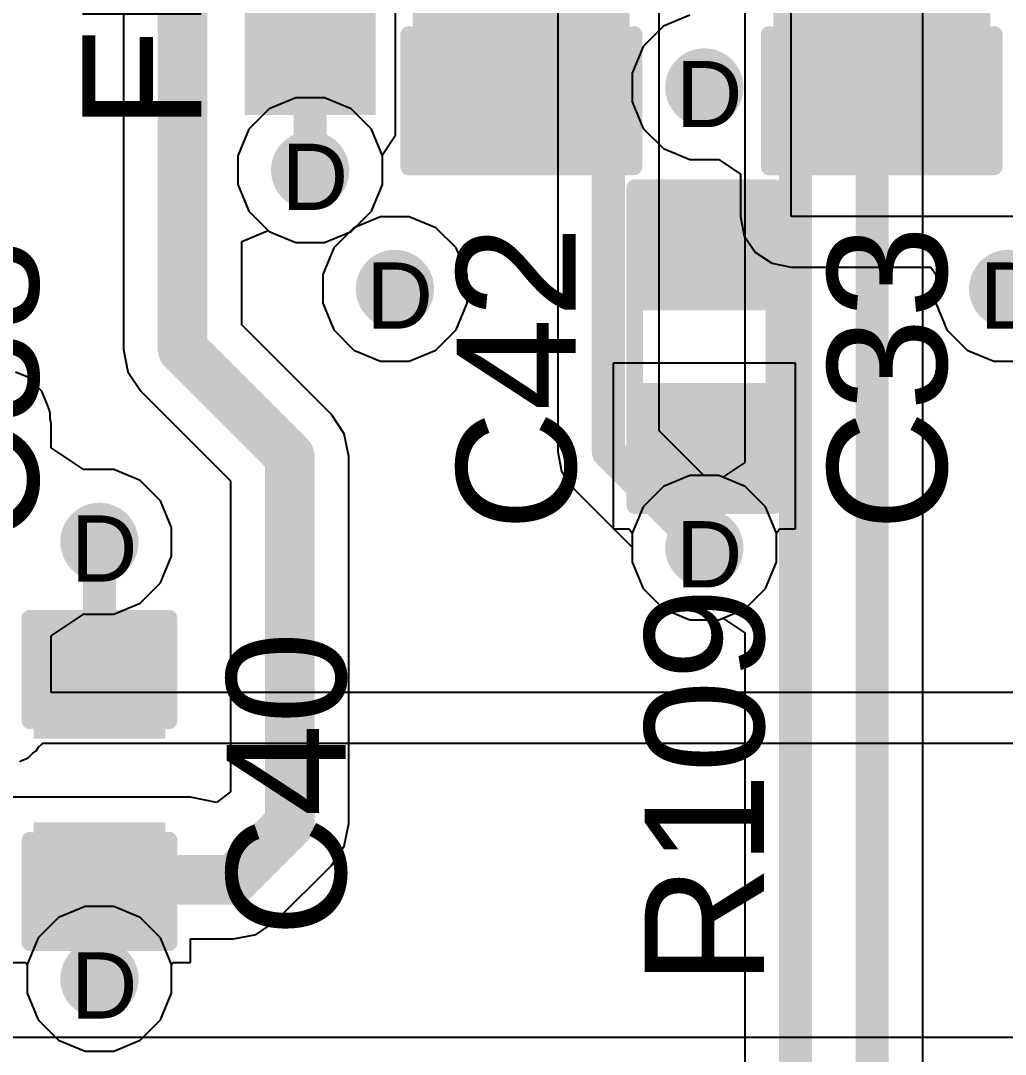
# Model space of a CAD drawing. Header units: inches. Extents: x -11 to 5428, y 0 to 5423.
# Drawn here: x 279.06 to 286.61, y 29.16 to 37.09 of the extents above; entities that cross this region are included whole.
import ezdxf

# ---------------------------------------------------------------- set-up
doc = ezdxf.new("R2010")
doc.units = ezdxf.units.IN
for name, color, linetype in [('Bottom Layer', 5, 'Continuous'), ('Drill Drawing', 1, 'Continuous'), ('GND', 16, 'Continuous'), ('PWR', 76, 'Continuous'), ('Top Layer', 1, 'Continuous'), ('Top Overlay', 2, 'Continuous'), ('Top Paste', 8, 'Continuous'), ('Top Solder', 216, 'Continuous'), ('Via Holes', 16, 'Continuous')]:
    doc.layers.add(name, color=color, linetype=linetype)
doc.styles.add('Arial', font='', dxfattribs={"height": 0.2})
doc.styles.get('Arial').set_extended_font_data('Arial')

# ---------------------------------------------------------------- blocks, each defined once
blk = doc.blocks.new('R___0603_224')
at = {"layer": 'Top Layer'}
for points in [[(-0.381, 0.4445), (-0.381, -0.4445), (-1.143, -0.4445), (-1.143, 0.4445)], [(1.143, 0.4445), (1.143, -0.4445), (0.381, -0.4445), (0.381, 0.4445)]]:
    blk.add_hatch(color=1, dxfattribs=at).paths.add_polyline_path(points)
at = {"layer": 'Top Paste'}
for points in [[(-0.381, 0.4445), (-0.381, -0.4445), (-1.143, -0.4445), (-1.143, 0.4445)], [(1.143, 0.4445), (1.143, -0.4445), (0.381, -0.4445), (0.381, 0.4445)]]:
    blk.add_hatch(color=8, dxfattribs=at).paths.add_polyline_path(points)
at = {"layer": 'Top Solder'}
for points in [[(-0.2794, 0.5461), (-0.2794, -0.5461), (-1.2446, -0.5461), (-1.2446, 0.5461)], [(1.2446, 0.5461), (1.2446, -0.5461), (0.2794, -0.5461), (0.2794, 0.5461)]]:
    blk.add_hatch(color=216, dxfattribs=at).paths.add_polyline_path(points)
at = {"layer": 'Top Overlay'}
for points in [[(-1.2192, 0.5334, 0.127, 0.127, 0), (-1.2192, -0.5334, 0.127, 0.127, 0)], [(-1.2192, 0.5334, 0.127, 0.127, 0), (1.2192, 0.5334, 0.127, 0.127, 0)], [(1.2192, 0.5334, 0.127, 0.127, 0), (1.2192, -0.5334, 0.127, 0.127, 0)], [(-1.2192, -0.5334, 0.127, 0.127, 0), (1.2192, -0.5334, 0.127, 0.127, 0)]]:
    blk.add_lwpolyline(points, format="xyseb", dxfattribs=at)
for points in [[(-1.2509, 0.5334, 0.0635, 0.0635, 1), (-1.1874, 0.5334, 0.0635, 0.0635, 1)], [(-1.2509, 0.5334, 0.0635, 0.0635, 1), (-1.1874, 0.5334, 0.0635, 0.0635, 1)], [(1.1875, 0.5334, 0.0635, 0.0635, 1), (1.251, 0.5334, 0.0635, 0.0635, 1)], [(1.1875, 0.5334, 0.0635, 0.0635, 1), (1.251, 0.5334, 0.0635, 0.0635, 1)], [(-1.2509, -0.5334, 0.0635, 0.0635, 1), (-1.1874, -0.5334, 0.0635, 0.0635, 1)], [(-1.2509, -0.5334, 0.0635, 0.0635, 1), (-1.1874, -0.5334, 0.0635, 0.0635, 1)], [(1.1875, -0.5334, 0.0635, 0.0635, 1), (1.251, -0.5334, 0.0635, 0.0635, 1)], [(1.1875, -0.5334, 0.0635, 0.0635, 1), (1.251, -0.5334, 0.0635, 0.0635, 1)]]:
    blk.add_lwpolyline(points, format="xyseb", close=True, dxfattribs=at)
blk = doc.blocks.new('IND_0603__1608_M_______776')
at = {"layer": 'Top Layer'}
for points in [[(-1, 0.4), (-0.4, 0.4), (-0.4, -0.4), (-1, -0.4)], [(0.4, 0.4), (1, 0.4), (1, -0.4), (0.4, -0.4)]]:
    blk.add_hatch(color=1, dxfattribs=at).paths.add_polyline_path(points)
at = {"layer": 'Top Paste'}
for points in [[(-1, 0.4), (-0.4, 0.4), (-0.4, -0.4), (-1, -0.4)], [(0.4, 0.4), (1, 0.4), (1, -0.4), (0.4, -0.4)]]:
    blk.add_hatch(color=8, dxfattribs=at).paths.add_polyline_path(points)
at = {"layer": 'Top Solder'}
for points in [[(-1.1016, 0.5016), (-0.2984, 0.5016), (-0.2984, -0.5016), (-1.1016, -0.5016)], [(0.2984, 0.5016), (1.1016, 0.5016), (1.1016, -0.5016), (0.2984, -0.5016)]]:
    blk.add_hatch(color=216, dxfattribs=at).paths.add_polyline_path(points)
at = {"layer": 'Top Overlay'}
for points in [[(-0.2032, 0.4572, 0.127, 0.127, 0), (0.2286, 0.4572, 0.127, 0.127, 0)], [(-0.2032, -0.4572, 0.127, 0.127, 0), (0.2286, -0.4572, 0.127, 0.127, 0)]]:
    blk.add_lwpolyline(points, format="xyseb", dxfattribs=at)
for points in [[(-0.2349, 0.4572, 0.0635, 0.0635, 1), (-0.1714, 0.4572, 0.0635, 0.0635, 1)], [(0.1969, 0.4572, 0.0635, 0.0635, 1), (0.2604, 0.4572, 0.0635, 0.0635, 1)], [(-0.2349, -0.4572, 0.0635, 0.0635, 1), (-0.1714, -0.4572, 0.0635, 0.0635, 1)], [(0.1969, -0.4572, 0.0635, 0.0635, 1), (0.2604, -0.4572, 0.0635, 0.0635, 1)]]:
    blk.add_lwpolyline(points, format="xyseb", close=True, dxfattribs=at)
blk = doc.blocks.new('C___0805_802')
at = {"layer": 'Top Layer'}
for points in [[(-1.524, 0.762), (-0.508, 0.762), (-0.508, -0.762), (-1.524, -0.762)], [(0.508, 0.762), (1.524, 0.762), (1.524, -0.762), (0.508, -0.762)]]:
    blk.add_hatch(color=1, dxfattribs=at).paths.add_polyline_path(points)
at = {"layer": 'Top Paste'}
for points in [[(-1.524, 0.762), (-0.508, 0.762), (-0.508, -0.762), (-1.524, -0.762)], [(0.508, 0.762), (1.524, 0.762), (1.524, -0.762), (0.508, -0.762)]]:
    blk.add_hatch(color=8, dxfattribs=at).paths.add_polyline_path(points)
at = {"layer": 'Top Solder'}
for points in [[(-1.594, 0.832), (-0.438, 0.832), (-0.438, -0.832), (-1.594, -0.832)], [(0.438, 0.832), (1.594, 0.832), (1.594, -0.832), (0.438, -0.832)]]:
    blk.add_hatch(color=216, dxfattribs=at).paths.add_polyline_path(points)
at = {"layer": 'Top Overlay'}
for points in [[(-1.6256, 0.8636, 0.127, 0.127, 0), (-1.6256, -0.8636, 0.127, 0.127, 0)], [(-1.6256, 0.8636, 0.127, 0.127, 0), (-0.6096, 0.8636, 0.127, 0.127, 0)], [(0.6096, 0.8636, 0.127, 0.127, 0), (1.6256, 0.8636, 0.127, 0.127, 0)], [(1.6256, 0.8636, 0.127, 0.127, 0), (1.6256, -0.8636, 0.127, 0.127, 0)], [(-1.6256, -0.8636, 0.127, 0.127, 0), (-0.6096, -0.8636, 0.127, 0.127, 0)], [(0.6096, -0.8636, 0.127, 0.127, 0), (1.6256, -0.8636, 0.127, 0.127, 0)]]:
    blk.add_lwpolyline(points, format="xyseb", dxfattribs=at)
for points in [[(-1.6573, 0.8636, 0.0635, 0.0635, 1), (-1.5938, 0.8636, 0.0635, 0.0635, 1)], [(-1.6573, 0.8636, 0.0635, 0.0635, 1), (-1.5938, 0.8636, 0.0635, 0.0635, 1)], [(-0.6413, 0.8636, 0.0635, 0.0635, 1), (-0.5778, 0.8636, 0.0635, 0.0635, 1)], [(0.5779, 0.8636, 0.0635, 0.0635, 1), (0.6414, 0.8636, 0.0635, 0.0635, 1)], [(1.5939, 0.8636, 0.0635, 0.0635, 1), (1.6574, 0.8636, 0.0635, 0.0635, 1)], [(1.5939, 0.8636, 0.0635, 0.0635, 1), (1.6574, 0.8636, 0.0635, 0.0635, 1)], [(-1.6573, -0.8636, 0.0635, 0.0635, 1), (-1.5938, -0.8636, 0.0635, 0.0635, 1)], [(-1.6573, -0.8636, 0.0635, 0.0635, 1), (-1.5938, -0.8636, 0.0635, 0.0635, 1)], [(-0.6413, -0.8636, 0.0635, 0.0635, 1), (-0.5778, -0.8636, 0.0635, 0.0635, 1)], [(0.5779, -0.8636, 0.0635, 0.0635, 1), (0.6414, -0.8636, 0.0635, 0.0635, 1)], [(1.5939, -0.8636, 0.0635, 0.0635, 1), (1.6574, -0.8636, 0.0635, 0.0635, 1)], [(1.5939, -0.8636, 0.0635, 0.0635, 1), (1.6574, -0.8636, 0.0635, 0.0635, 1)]]:
    blk.add_lwpolyline(points, format="xyseb", close=True, dxfattribs=at)
blk = doc.blocks.new('C___0603_804')
at = {"layer": 'Top Layer'}
for points in [[(-0.381, 0.4445), (-0.381, -0.4445), (-1.143, -0.4445), (-1.143, 0.4445)], [(1.143, 0.4445), (1.143, -0.4445), (0.381, -0.4445), (0.381, 0.4445)]]:
    blk.add_hatch(color=1, dxfattribs=at).paths.add_polyline_path(points)
at = {"layer": 'Top Paste'}
for points in [[(-0.381, 0.4445), (-0.381, -0.4445), (-1.143, -0.4445), (-1.143, 0.4445)], [(1.143, 0.4445), (1.143, -0.4445), (0.381, -0.4445), (0.381, 0.4445)]]:
    blk.add_hatch(color=8, dxfattribs=at).paths.add_polyline_path(points)
at = {"layer": 'Top Solder'}
for points in [[(-0.321, 0.5045), (-0.321, -0.5045), (-1.203, -0.5045), (-1.203, 0.5045)], [(1.203, 0.5045), (1.203, -0.5045), (0.321, -0.5045), (0.321, 0.5045)]]:
    blk.add_hatch(color=216, dxfattribs=at).paths.add_polyline_path(points)
at = {"layer": 'Top Overlay'}
for points in [[(-0.4572, 0.5334, 0.127, 0.127, 0), (-1.2446, 0.5334, 0.127, 0.127, 0)], [(-1.2446, -0.5334, 0.127, 0.127, 0), (-1.2446, 0.5334, 0.127, 0.127, 0)], [(1.2446, 0.5334, 0.127, 0.127, 0), (0.4572, 0.5334, 0.127, 0.127, 0)], [(1.2446, -0.5334, 0.127, 0.127, 0), (1.2446, 0.5334, 0.127, 0.127, 0)], [(-0.4572, -0.5334, 0.127, 0.127, 0), (-1.2446, -0.5334, 0.127, 0.127, 0)], [(1.2446, -0.5334, 0.127, 0.127, 0), (0.4572, -0.5334, 0.127, 0.127, 0)]]:
    blk.add_lwpolyline(points, format="xyseb", dxfattribs=at)
for points in [[(-1.2764, 0.5334, 0.0635, 0.0635, 1), (-1.2129, 0.5334, 0.0635, 0.0635, 1)], [(-1.2764, 0.5334, 0.0635, 0.0635, 1), (-1.2129, 0.5334, 0.0635, 0.0635, 1)], [(-0.489, 0.5334, 0.0635, 0.0635, 1), (-0.4255, 0.5334, 0.0635, 0.0635, 1)], [(0.4254, 0.5334, 0.0635, 0.0635, 1), (0.4889, 0.5334, 0.0635, 0.0635, 1)], [(1.2128, 0.5334, 0.0635, 0.0635, 1), (1.2763, 0.5334, 0.0635, 0.0635, 1)], [(1.2128, 0.5334, 0.0635, 0.0635, 1), (1.2763, 0.5334, 0.0635, 0.0635, 1)], [(-1.2764, -0.5334, 0.0635, 0.0635, 1), (-1.2129, -0.5334, 0.0635, 0.0635, 1)], [(-1.2764, -0.5334, 0.0635, 0.0635, 1), (-1.2129, -0.5334, 0.0635, 0.0635, 1)], [(-0.489, -0.5334, 0.0635, 0.0635, 1), (-0.4255, -0.5334, 0.0635, 0.0635, 1)], [(0.4254, -0.5334, 0.0635, 0.0635, 1), (0.4889, -0.5334, 0.0635, 0.0635, 1)], [(1.2128, -0.5334, 0.0635, 0.0635, 1), (1.2763, -0.5334, 0.0635, 0.0635, 1)], [(1.2128, -0.5334, 0.0635, 0.0635, 1), (1.2763, -0.5334, 0.0635, 0.0635, 1)]]:
    blk.add_lwpolyline(points, format="xyseb", close=True, dxfattribs=at)
blk = doc.blocks.new('C___0805_811')
at = {"layer": 'Top Layer'}
for points in [[(-1.524, 0.762), (-0.508, 0.762), (-0.508, -0.762), (-1.524, -0.762)], [(0.508, 0.762), (1.524, 0.762), (1.524, -0.762), (0.508, -0.762)]]:
    blk.add_hatch(color=1, dxfattribs=at).paths.add_polyline_path(points)
at = {"layer": 'Top Paste'}
for points in [[(-1.524, 0.762), (-0.508, 0.762), (-0.508, -0.762), (-1.524, -0.762)], [(0.508, 0.762), (1.524, 0.762), (1.524, -0.762), (0.508, -0.762)]]:
    blk.add_hatch(color=8, dxfattribs=at).paths.add_polyline_path(points)
at = {"layer": 'Top Solder'}
for points in [[(-1.594, 0.832), (-0.438, 0.832), (-0.438, -0.832), (-1.594, -0.832)], [(0.438, 0.832), (1.594, 0.832), (1.594, -0.832), (0.438, -0.832)]]:
    blk.add_hatch(color=216, dxfattribs=at).paths.add_polyline_path(points)
at = {"layer": 'Top Overlay'}
for points in [[(-1.6256, 0.8636, 0.127, 0.127, 0), (-1.6256, -0.8636, 0.127, 0.127, 0)], [(-1.6256, 0.8636, 0.127, 0.127, 0), (-0.6096, 0.8636, 0.127, 0.127, 0)], [(0.6096, 0.8636, 0.127, 0.127, 0), (1.6256, 0.8636, 0.127, 0.127, 0)], [(1.6256, 0.8636, 0.127, 0.127, 0), (1.6256, -0.8636, 0.127, 0.127, 0)], [(-1.6256, -0.8636, 0.127, 0.127, 0), (-0.6096, -0.8636, 0.127, 0.127, 0)], [(0.6096, -0.8636, 0.127, 0.127, 0), (1.6256, -0.8636, 0.127, 0.127, 0)]]:
    blk.add_lwpolyline(points, format="xyseb", dxfattribs=at)
for points in [[(-1.6573, 0.8636, 0.0635, 0.0635, 1), (-1.5938, 0.8636, 0.0635, 0.0635, 1)], [(-1.6573, 0.8636, 0.0635, 0.0635, 1), (-1.5938, 0.8636, 0.0635, 0.0635, 1)], [(-0.6413, 0.8636, 0.0635, 0.0635, 1), (-0.5778, 0.8636, 0.0635, 0.0635, 1)], [(0.5779, 0.8636, 0.0635, 0.0635, 1), (0.6414, 0.8636, 0.0635, 0.0635, 1)], [(1.5939, 0.8636, 0.0635, 0.0635, 1), (1.6574, 0.8636, 0.0635, 0.0635, 1)], [(1.5939, 0.8636, 0.0635, 0.0635, 1), (1.6574, 0.8636, 0.0635, 0.0635, 1)], [(-1.6573, -0.8636, 0.0635, 0.0635, 1), (-1.5938, -0.8636, 0.0635, 0.0635, 1)], [(-1.6573, -0.8636, 0.0635, 0.0635, 1), (-1.5938, -0.8636, 0.0635, 0.0635, 1)], [(-0.6413, -0.8636, 0.0635, 0.0635, 1), (-0.5778, -0.8636, 0.0635, 0.0635, 1)], [(0.5779, -0.8636, 0.0635, 0.0635, 1), (0.6414, -0.8636, 0.0635, 0.0635, 1)], [(1.5939, -0.8636, 0.0635, 0.0635, 1), (1.6574, -0.8636, 0.0635, 0.0635, 1)], [(1.5939, -0.8636, 0.0635, 0.0635, 1), (1.6574, -0.8636, 0.0635, 0.0635, 1)]]:
    blk.add_lwpolyline(points, format="xyseb", close=True, dxfattribs=at)

msp = doc.modelspace()

# ---------------------------------------------------------------- hatches: boundary and pattern name
at = {"layer": 'Bottom Layer'}
h = msp.add_hatch(color=5, dxfattribs=at)
edge = h.paths.add_edge_path()
edge.add_arc((284.2974, 36.5748), 0.3, 0, 360)
h = msp.add_hatch(color=5, dxfattribs=at)
edge = h.paths.add_edge_path()
edge.add_arc((281.2748, 35.9398), 0.3, 0, 360)
h = msp.add_hatch(color=5, dxfattribs=at)
edge = h.paths.add_edge_path()
edge.add_arc((281.9248, 35.0296), 0.3, 0, 360)
h = msp.add_hatch(color=5, dxfattribs=at)
edge = h.paths.add_edge_path()
edge.add_arc((286.627, 35.0296), 0.3, 0, 360)
h = msp.add_hatch(color=5, dxfattribs=at)
edge = h.paths.add_edge_path()
edge.add_arc((279.6587, 33.0898), 0.3, 0, 360)
h = msp.add_hatch(color=5, dxfattribs=at)
edge = h.paths.add_edge_path()
edge.add_arc((284.2974, 33.0454), 0.3, 0, 360)
h = msp.add_hatch(color=5, dxfattribs=at)
edge = h.paths.add_edge_path()
edge.add_arc((279.6587, 29.7392), 0.3, 0, 360)
at = {"layer": 'GND'}
h = msp.add_hatch(color=16, dxfattribs=at)
edge = h.paths.add_edge_path()
edge.add_arc((284.2974, 36.5748), 0.3, 0, 360)
h = msp.add_hatch(color=16, dxfattribs=at)
edge = h.paths.add_edge_path()
edge.add_arc((281.2748, 35.9398), 0.3, 0, 360)
h = msp.add_hatch(color=16, dxfattribs=at)
edge = h.paths.add_edge_path()
edge.add_arc((281.9248, 35.0296), 0.3, 0, 360)
h = msp.add_hatch(color=16, dxfattribs=at)
edge = h.paths.add_edge_path()
edge.add_arc((286.627, 35.0296), 0.3, 0, 360)
h = msp.add_hatch(color=16, dxfattribs=at)
edge = h.paths.add_edge_path()
edge.add_arc((279.6587, 33.0898), 0.3, 0, 360)
h = msp.add_hatch(color=16, dxfattribs=at)
edge = h.paths.add_edge_path()
edge.add_arc((284.2974, 33.0454), 0.3, 0, 360)
h = msp.add_hatch(color=16, dxfattribs=at)
edge = h.paths.add_edge_path()
edge.add_arc((279.6587, 29.7392), 0.3, 0, 360)
at = {"layer": 'PWR'}
h = msp.add_hatch(color=76, dxfattribs=at)
edge = h.paths.add_edge_path()
edge.add_arc((284.2974, 36.5748), 0.3, 0, 360)
h = msp.add_hatch(color=76, dxfattribs=at)
edge = h.paths.add_edge_path()
edge.add_arc((281.2748, 35.9398), 0.3, 0, 360)
h = msp.add_hatch(color=76, dxfattribs=at)
edge = h.paths.add_edge_path()
edge.add_arc((281.9248, 35.0296), 0.3, 0, 360)
h = msp.add_hatch(color=76, dxfattribs=at)
edge = h.paths.add_edge_path()
edge.add_arc((286.627, 35.0296), 0.3, 0, 360)
h = msp.add_hatch(color=76, dxfattribs=at)
edge = h.paths.add_edge_path()
edge.add_arc((279.6587, 33.0898), 0.3, 0, 360)
h = msp.add_hatch(color=76, dxfattribs=at)
edge = h.paths.add_edge_path()
edge.add_arc((284.2974, 33.0454), 0.3, 0, 360)
h = msp.add_hatch(color=76, dxfattribs=at)
edge = h.paths.add_edge_path()
edge.add_arc((279.6587, 29.7392), 0.3, 0, 360)
at = {"layer": 'Top Layer'}
h = msp.add_hatch(color=1, dxfattribs=at)
edge = h.paths.add_edge_path()
edge.add_arc((284.2974, 36.5748), 0.3, 0, 360)
h = msp.add_hatch(color=1, dxfattribs=at)
edge = h.paths.add_edge_path()
edge.add_arc((281.2748, 35.9398), 0.3, 0, 360)
h = msp.add_hatch(color=1, dxfattribs=at)
edge = h.paths.add_edge_path()
edge.add_arc((281.9248, 35.0296), 0.3, 0, 360)
h = msp.add_hatch(color=1, dxfattribs=at)
edge = h.paths.add_edge_path()
edge.add_arc((286.627, 35.0296), 0.3, 0, 360)
h = msp.add_hatch(color=1, dxfattribs=at)
edge = h.paths.add_edge_path()
edge.add_arc((279.6587, 33.0898), 0.3, 0, 360)
h = msp.add_hatch(color=1, dxfattribs=at)
edge = h.paths.add_edge_path()
edge.add_arc((284.2974, 33.0454), 0.3, 0, 360)
h = msp.add_hatch(color=1, dxfattribs=at)
edge = h.paths.add_edge_path()
edge.add_arc((279.6587, 29.7392), 0.3, 0, 360)
at = {"layer": 'Via Holes'}
h = msp.add_hatch(color=7, dxfattribs=at)
edge = h.paths.add_edge_path()
edge.add_arc((284.2974, 36.5748), 0.15, 0, 360)
h = msp.add_hatch(color=7, dxfattribs=at)
edge = h.paths.add_edge_path()
edge.add_arc((281.2748, 35.9398), 0.15, 0, 360)
h = msp.add_hatch(color=7, dxfattribs=at)
edge = h.paths.add_edge_path()
edge.add_arc((281.9248, 35.0296), 0.15, 0, 360)
h = msp.add_hatch(color=7, dxfattribs=at)
edge = h.paths.add_edge_path()
edge.add_arc((286.627, 35.0296), 0.15, 0, 360)
h = msp.add_hatch(color=7, dxfattribs=at)
edge = h.paths.add_edge_path()
edge.add_arc((279.6587, 33.0898), 0.15, 0, 360)
h = msp.add_hatch(color=7, dxfattribs=at)
edge = h.paths.add_edge_path()
edge.add_arc((284.2974, 33.0454), 0.15, 0, 360)
h = msp.add_hatch(color=7, dxfattribs=at)
edge = h.paths.add_edge_path()
edge.add_arc((279.6587, 29.7392), 0.15, 0, 360)

# ---------------------------------------------------------------- linework, layer by layer
at = {"layer": 'Bottom Layer'}
for p, q in [((285.9721, 28.0256), (285.9721, 44.5068)), ((283.1729, 40.1363), (283.1729, 33.7815)), ((284.6076, 40.1688), (284.6076, 33.6995)), ((283.9499, 33.9424), (283.9499, 39.9754)), ((281.1646, 36.4938), (280.961, 36.4095)), ((281.385, 36.4938), (281.1646, 36.4938)), ((281.5887, 36.4095), (281.385, 36.4938)), ((280.961, 36.4095), (280.8052, 36.2537)), ((281.7445, 36.2537), (281.5887, 36.4095)), ((280.8052, 36.2537), (280.7208, 36.05)), ((281.8288, 36.05), (281.7445, 36.2537)), ((280.7208, 36.05), (280.7208, 35.8296)), ((281.8288, 35.8296), (281.8288, 36.05)), ((280.7208, 35.8296), (280.8052, 35.626)), ((281.7445, 35.626), (281.8288, 35.8296)), ((280.8052, 35.626), (280.961, 35.4702)), ((281.5887, 35.4702), (281.7445, 35.626)), ((280.961, 35.4702), (281.1646, 35.3858)), ((281.385, 35.3858), (281.5887, 35.4702)), ((281.1646, 35.3858), (281.385, 35.3858)), ((284.2928, 33.5994), (283.9499, 33.9424)), ((283.1729, 33.7815), (283.2025, 33.6328)), ((284.6076, 33.6995), (284.4386, 33.5866)), ((283.2025, 33.6328), (283.2867, 33.5068)), ((284.4076, 33.5994), (284.2928, 33.5994)), ((284.4386, 33.5866), (284.4076, 33.5994)), ((283.2867, 33.5068), (283.7434, 33.0501)), ((283.7434, 33.0501), (283.7434, 32.9352)), ((283.7434, 32.9352), (283.8278, 32.7316)), ((283.8278, 32.7316), (283.9836, 32.5758)), ((283.9836, 32.5758), (284.1872, 32.4914)), ((284.4076, 32.4914), (284.4386, 32.5043)), ((284.4386, 32.5043), (284.6076, 32.3914)), ((284.1872, 32.4914), (284.4076, 32.4914)), ((284.6076, 32.3914), (284.6076, 28.4137)), ((279.5485, 30.2932), (279.3449, 30.2089)), ((279.7689, 30.2932), (279.5485, 30.2932)), ((279.9726, 30.2089), (279.7689, 30.2932)), ((279.3449, 30.2089), (279.1891, 30.053)), ((280.1284, 30.053), (279.9726, 30.2089)), ((279.1891, 30.053), (279.1047, 29.8494)), ((280.2127, 29.8494), (280.1284, 30.053)), ((279.1047, 29.8494), (279.1047, 29.629)), ((280.2127, 29.629), (280.2127, 29.8494)), ((279.1047, 29.629), (279.1891, 29.4254)), ((280.1284, 29.4254), (280.2127, 29.629)), ((279.1891, 29.4254), (279.3449, 29.2695)), ((279.9726, 29.2695), (280.1284, 29.4254)), ((279.3449, 29.2695), (279.5485, 29.1852)), ((279.7689, 29.1852), (279.9726, 29.2695)), ((279.5485, 29.1852), (279.7689, 29.1852))]:
    msp.add_line(p, q, dxfattribs=at)
for points in [[(285.5836, 28.0256, 0.254, 0.254, 0), (285.5836, 44.5068, 0.254, 0.254, 0)], [(284.996, 28.2528, 0.254, 0.254, 0), (284.996, 44.1479, 0.254, 0.254, 0)], [(283.5614, 33.7815, 0.254, 0.254, 0), (283.5614, 40.1363, 0.254, 0.254, 0)], [(283.5614, 33.7815, 0.254, 0.254, 0), (284.2974, 33.0454, 0.254, 0.254, 0)]]:
    msp.add_lwpolyline(points, format="xyseb", dxfattribs=at)
for points in [[(283.4979, 33.7815, 0.127, 0.127, 1), (283.6249, 33.7815, 0.127, 0.127, 1)], [(283.4979, 33.7815, 0.127, 0.127, 1), (283.6249, 33.7815, 0.127, 0.127, 1)], [(284.2339, 33.0454, 0.127, 0.127, 1), (284.3609, 33.0454, 0.127, 0.127, 1)]]:
    msp.add_lwpolyline(points, format="xyseb", close=True, dxfattribs=at)
at = {"layer": 'GND'}
for p, q in [((281.1646, 36.4938), (280.961, 36.4095)), ((281.385, 36.4938), (281.1646, 36.4938)), ((281.5887, 36.4095), (281.385, 36.4938)), ((280.961, 36.4095), (280.8052, 36.2537)), ((281.7445, 36.2537), (281.5887, 36.4095)), ((280.8052, 36.2537), (280.7208, 36.05)), ((281.8288, 36.05), (281.7445, 36.2537)), ((280.7208, 36.05), (280.7208, 35.8296)), ((281.8288, 35.8296), (281.8288, 36.05)), ((280.7208, 35.8296), (280.8052, 35.626)), ((281.7445, 35.626), (281.8288, 35.8296)), ((280.8052, 35.626), (280.961, 35.4702)), ((281.5887, 35.4702), (281.7445, 35.626)), ((280.961, 35.4702), (281.1646, 35.3858)), ((281.385, 35.3858), (281.5887, 35.4702)), ((281.1646, 35.3858), (281.385, 35.3858)), ((284.1872, 33.5994), (283.9836, 33.5151)), ((284.4076, 33.5994), (284.1872, 33.5994)), ((284.6113, 33.5151), (284.4076, 33.5994)), ((283.9836, 33.5151), (283.8278, 33.3593)), ((284.7671, 33.3593), (284.6113, 33.5151)), ((283.8278, 33.3593), (283.7434, 33.1556)), ((284.8514, 33.1556), (284.7671, 33.3593)), ((283.7434, 33.1556), (283.7434, 32.9352)), ((284.8514, 32.9352), (284.8514, 33.1556)), ((283.7434, 32.9352), (283.8278, 32.7316)), ((284.7671, 32.7316), (284.8514, 32.9352)), ((283.8278, 32.7316), (283.9836, 32.5758)), ((284.6113, 32.5758), (284.7671, 32.7316)), ((283.9836, 32.5758), (284.1872, 32.4914)), ((284.4076, 32.4914), (284.6113, 32.5758)), ((284.1872, 32.4914), (284.4076, 32.4914)), ((279.5485, 30.2932), (279.3449, 30.2089)), ((279.7689, 30.2932), (279.5485, 30.2932)), ((279.9726, 30.2089), (279.7689, 30.2932)), ((279.3449, 30.2089), (279.1891, 30.053)), ((280.1284, 30.053), (279.9726, 30.2089)), ((279.1891, 30.053), (279.1047, 29.8494)), ((280.2127, 29.8494), (280.1284, 30.053)), ((279.1047, 29.8494), (279.1047, 29.629)), ((280.2127, 29.629), (280.2127, 29.8494)), ((279.1047, 29.629), (279.1891, 29.4254)), ((280.1284, 29.4254), (280.2127, 29.629)), ((279.1891, 29.4254), (279.3449, 29.2695)), ((279.9726, 29.2695), (280.1284, 29.4254)), ((279.3449, 29.2695), (279.5485, 29.1852)), ((279.7689, 29.1852), (279.9726, 29.2695)), ((279.5485, 29.1852), (279.7689, 29.1852))]:
    msp.add_line(p, q, dxfattribs=at)
at = {"layer": 'PWR'}
for p, q in [((284.9626, 35.5854), (284.9626, 42.9006)), ((284.1872, 37.1288), (283.9836, 37.0445)), ((283.9836, 37.0445), (283.8278, 36.8887)), ((283.8278, 36.8887), (283.7434, 36.685)), ((283.7434, 36.685), (283.7434, 36.4646)), ((283.7434, 36.4646), (283.8278, 36.261)), ((283.8278, 36.261), (283.9836, 36.1052)), ((283.9836, 36.1052), (284.1872, 36.0208)), ((284.1872, 36.0208), (284.4076, 36.0208)), ((284.4076, 36.0208), (284.5741, 35.9096)), ((284.5741, 35.9096), (284.5741, 35.5854)), ((281.8146, 35.5836), (281.611, 35.4992)), ((282.035, 35.5836), (281.8146, 35.5836)), ((282.2386, 35.4992), (282.035, 35.5836)), ((284.5741, 35.5854), (284.6037, 35.4368)), ((288.2646, 35.5854), (284.9626, 35.5854)), ((281.611, 35.4992), (281.4552, 35.3434)), ((282.3945, 35.3434), (282.2386, 35.4992)), ((284.6037, 35.4368), (284.6879, 35.3107)), ((281.4552, 35.3434), (281.3708, 35.1398)), ((282.4788, 35.1398), (282.3945, 35.3434)), ((284.6879, 35.3107), (284.814, 35.2265)), ((284.814, 35.2265), (284.9626, 35.1969)), ((284.9626, 35.1969), (286.0348, 35.1969)), ((286.0348, 35.1969), (286.073, 35.1397)), ((281.3708, 35.1398), (281.3708, 34.9194)), ((282.4788, 34.9194), (282.4788, 35.1398)), ((286.073, 35.1397), (286.073, 34.9194)), ((281.3708, 34.9194), (281.4552, 34.7157)), ((282.3945, 34.7157), (282.4788, 34.9194)), ((286.073, 34.9194), (286.1573, 34.7157)), ((281.4552, 34.7157), (281.611, 34.5599)), ((282.2386, 34.5599), (282.3945, 34.7157)), ((286.1573, 34.7157), (286.3132, 34.5599)), ((281.611, 34.5599), (281.8146, 34.4756)), ((282.035, 34.4756), (282.2386, 34.5599)), ((286.3132, 34.5599), (286.5168, 34.4756)), ((281.8146, 34.4756), (282.035, 34.4756)), ((286.5168, 34.4756), (286.7372, 34.4756)), ((279.1096, 34.3527), (279.0153, 34.3917)), ((279.2168, 34.2455), (279.1096, 34.3527)), ((279.1096, 34.3527), (279.1096, 34.3527)), ((279.2559, 34.1512), (279.2168, 34.2455)), ((279.2168, 34.2455), (279.2168, 34.2455)), ((279.259, 34.1464), (279.2559, 34.1512)), ((279.2602, 34.1408), (279.259, 34.1464)), ((279.2748, 34.1054), (279.2602, 34.1408)), ((279.2811, 34.0735), (279.2748, 34.1054)), ((279.2811, 34.0353), (279.2811, 34.0735)), ((279.2886, 33.9978), (279.2811, 34.0353)), ((279.2886, 33.811), (279.2886, 33.9978)), ((279.5426, 33.6413), (279.2886, 33.811)), ((279.5485, 33.6438), (279.5426, 33.6413)), ((279.7689, 33.6438), (279.5485, 33.6438)), ((279.9726, 33.5594), (279.7689, 33.6438)), ((280.1284, 33.4036), (279.9726, 33.5594)), ((284.1872, 33.5994), (283.9836, 33.5151)), ((284.4076, 33.5994), (284.1872, 33.5994)), ((284.6113, 33.5151), (284.4076, 33.5994)), ((283.9836, 33.5151), (283.8278, 33.3593)), ((284.7671, 33.3593), (284.6113, 33.5151)), ((280.2127, 33.2), (280.1284, 33.4036)), ((283.8278, 33.3593), (283.7434, 33.1556)), ((284.8514, 33.1556), (284.7671, 33.3593)), ((280.2127, 32.9796), (280.2127, 33.2)), ((283.7434, 33.1556), (283.7434, 32.9352)), ((284.8514, 32.9352), (284.8514, 33.1556)), ((280.1284, 32.7759), (280.2127, 32.9796)), ((283.7434, 32.9352), (283.8278, 32.7316)), ((284.7671, 32.7316), (284.8514, 32.9352)), ((279.9726, 32.6201), (280.1284, 32.7759)), ((283.8278, 32.7316), (283.9836, 32.5758)), ((284.6113, 32.5758), (284.7671, 32.7316)), ((279.7689, 32.5358), (279.9726, 32.6201)), ((279.2886, 32.3685), (279.5426, 32.5382)), ((279.5426, 32.5382), (279.5485, 32.5358)), ((279.5485, 32.5358), (279.7689, 32.5358)), ((283.9836, 32.5758), (284.1872, 32.4914)), ((284.4076, 32.4914), (284.6113, 32.5758)), ((284.1872, 32.4914), (284.4076, 32.4914)), ((279.2886, 31.9353), (279.2886, 32.3685)), ((289.1844, 31.9353), (279.2886, 31.9353)), ((279.1115, 31.4337), (279.1484, 31.4706)), ((279.1484, 31.4706), (279.1743, 31.4879)), ((279.1743, 31.4879), (279.1748, 31.4885)), ((279.1748, 31.4885), (279.1921, 31.5144)), ((279.1921, 31.5144), (279.2186, 31.5409)), ((279.2186, 31.5409), (279.2226, 31.5468)), ((279.2226, 31.5468), (279.2226, 31.5468)), ((279.2226, 31.5468), (289.1844, 31.5468)), ((279.0483, 31.4037), (279.0633, 31.4138)), ((279.0633, 31.4138), (279.1114, 31.4337)), ((279.1114, 31.4337), (279.1114, 31.4337)), ((279.1114, 31.4337), (279.1115, 31.4337)), ((290.449, 29.2891), (278.6461, 29.2891))]:
    msp.add_line(p, q, dxfattribs=at)
at = {"layer": 'Top Layer'}
for p, q in [((279.8435, 37.3272), (279.8435, 34.5662)), ((281.9288, 36.2098), (281.9288, 37.3178)), ((281.8263, 36.0563), (281.9288, 36.2098)), ((281.9288, 36.2098), (281.9288, 36.2098)), ((281.8288, 36.05), (281.8263, 36.0563)), ((281.8288, 35.8296), (281.8288, 36.05)), ((281.7445, 35.626), (281.8288, 35.8296)), ((281.5887, 35.4702), (281.7445, 35.626)), ((280.75, 35.3939), (280.9532, 35.478)), ((280.9532, 35.478), (280.961, 35.4702)), ((280.961, 35.4702), (281.1646, 35.3858)), ((281.385, 35.3858), (281.5887, 35.4702)), ((280.75, 34.7539), (280.75, 35.3939)), ((281.1646, 35.3858), (281.385, 35.3858)), ((281.4385, 34.0653), (280.75, 34.7539)), ((279.8435, 34.5662), (279.878, 34.3927)), ((284.9959, 34.4602), (283.5989, 34.4602)), ((283.5989, 34.4602), (283.5989, 33.1902)), ((284.9959, 33.1902), (284.9959, 34.4602)), ((279.878, 34.3927), (279.9763, 34.2457)), ((279.9763, 34.2457), (280.6648, 33.5571)), ((281.5368, 33.9183), (281.4385, 34.0653)), ((281.4385, 34.0653), (281.4385, 34.0653)), ((281.5713, 33.7449), (281.5368, 33.9183)), ((281.5713, 30.9292), (281.5713, 33.7449)), ((280.6648, 33.5571), (280.6648, 31.1737)), ((283.5989, 33.1902), (283.7203, 33.1902)), ((283.7203, 33.1902), (283.7434, 33.1556)), ((283.7434, 33.1556), (283.7434, 32.9352)), ((284.8514, 33.1556), (284.8746, 33.1902)), ((284.8514, 32.9352), (284.8514, 33.1556)), ((284.8746, 33.1902), (284.9959, 33.1902)), ((283.7434, 32.9352), (283.8278, 32.7316)), ((284.7671, 32.7316), (284.8514, 32.9352)), ((283.8278, 32.7316), (283.9836, 32.5758)), ((284.6113, 32.5758), (284.7671, 32.7316)), ((283.9836, 32.5758), (284.1872, 32.4914)), ((284.4076, 32.4914), (284.6113, 32.5758)), ((284.1872, 32.4914), (284.4076, 32.4914)), ((280.6648, 31.1737), (280.5578, 31.0905)), ((280.3572, 31.1331), (278.9602, 31.1331)), ((280.5578, 31.0905), (280.3572, 31.1332)), ((280.3572, 31.1332), (280.3572, 31.1331)), ((281.5368, 30.7558), (281.5713, 30.9292)), ((281.4385, 30.6088), (281.5368, 30.7558)), ((281.0074, 30.1777), (281.4385, 30.6088)), ((281.4385, 30.6088), (281.4385, 30.6088)), ((280.8604, 30.0794), (281.0074, 30.1777)), ((280.3572, 29.8631), (280.3572, 30.0449)), ((280.3572, 30.0449), (280.687, 30.0449)), ((280.687, 30.0449), (280.8604, 30.0794)), ((278.9602, 29.8631), (279.0955, 29.8631)), ((279.0955, 29.8631), (279.1047, 29.8494)), ((279.1047, 29.8494), (279.1047, 29.629)), ((280.2127, 29.8494), (280.2219, 29.8631)), ((280.2127, 29.629), (280.2127, 29.8494)), ((280.2219, 29.8631), (280.3572, 29.8631)), ((279.1047, 29.629), (279.1891, 29.4254)), ((280.1284, 29.4254), (280.2127, 29.629)), ((279.1891, 29.4254), (279.3449, 29.2695)), ((279.9726, 29.2695), (280.1284, 29.4254)), ((279.3449, 29.2695), (279.5485, 29.1852)), ((279.7689, 29.1852), (279.9726, 29.2695)), ((279.5485, 29.1852), (279.7689, 29.1852))]:
    msp.add_line(p, q, dxfattribs=at)
for points in [[(280.2968, 34.5662, 0.381, 0.381, 0), (280.2968, 37.3272, 0.381, 0.381, 0)], [(281.2748, 35.9398, 0.254, 0.254, 0), (281.2748, 36.7638, 0.254, 0.254, 0)], [(280.2968, 34.5662, 0.381, 0.381, 0), (281.118, 33.7449, 0.381, 0.381, 0)], [(281.118, 30.9292, 0.381, 0.381, 0), (281.118, 33.7449, 0.381, 0.381, 0)], [(284.2974, 33.0454, 0.254, 0.254, 0), (284.2974, 33.8252, 0.254, 0.254, 0)], [(279.6587, 32.0221, 0.254, 0.254, 0), (279.6587, 33.0898, 0.254, 0.254, 0)], [(280.687, 30.4981, 0.381, 0.381, 0), (281.118, 30.9292, 0.381, 0.381, 0)], [(279.6587, 29.7392, 0.381, 0.381, 0), (279.6587, 30.4981, 0.381, 0.381, 0)], [(279.6587, 30.4981, 0.381, 0.381, 0), (280.687, 30.4981, 0.381, 0.381, 0)]]:
    msp.add_lwpolyline(points, format="xyseb", dxfattribs=at)
for points in [[(281.2113, 36.7638, 0.127, 0.127, 1), (281.3383, 36.7638, 0.127, 0.127, 1)], [(281.2113, 35.9398, 0.127, 0.127, 1), (281.3383, 35.9398, 0.127, 0.127, 1)], [(280.2015, 34.5662, 0.1905, 0.1905, 1), (280.392, 34.5662, 0.1905, 0.1905, 1)], [(280.2015, 34.5662, 0.1905, 0.1905, 1), (280.392, 34.5662, 0.1905, 0.1905, 1)], [(281.0228, 33.7449, 0.1905, 0.1905, 1), (281.2133, 33.7449, 0.1905, 0.1905, 1)], [(281.0228, 33.7449, 0.1905, 0.1905, 1), (281.2133, 33.7449, 0.1905, 0.1905, 1)], [(284.2339, 33.8252, 0.127, 0.127, 1), (284.3609, 33.8252, 0.127, 0.127, 1)], [(279.5952, 33.0898, 0.127, 0.127, 1), (279.7222, 33.0898, 0.127, 0.127, 1)], [(284.2339, 33.0454, 0.127, 0.127, 1), (284.3609, 33.0454, 0.127, 0.127, 1)], [(279.5952, 32.0221, 0.127, 0.127, 1), (279.7222, 32.0221, 0.127, 0.127, 1)], [(281.0228, 30.9292, 0.1905, 0.1905, 1), (281.2133, 30.9292, 0.1905, 0.1905, 1)], [(281.0228, 30.9292, 0.1905, 0.1905, 1), (281.2133, 30.9292, 0.1905, 0.1905, 1)], [(279.5635, 30.4981, 0.1905, 0.1905, 1), (279.754, 30.4981, 0.1905, 0.1905, 1)], [(279.5635, 30.4981, 0.1905, 0.1905, 1), (279.754, 30.4981, 0.1905, 0.1905, 1)], [(280.5917, 30.4981, 0.1905, 0.1905, 1), (280.7822, 30.4981, 0.1905, 0.1905, 1)], [(280.5917, 30.4981, 0.1905, 0.1905, 1), (280.7822, 30.4981, 0.1905, 0.1905, 1)], [(279.5635, 29.7392, 0.1905, 0.1905, 1), (279.754, 29.7392, 0.1905, 0.1905, 1)]]:
    msp.add_lwpolyline(points, format="xyseb", close=True, dxfattribs=at)

# ---------------------------------------------------------------- block references
for name, p, rotation in [('C___0805_802', (282.894, 37.5908), 90), ('C___0805_811', (285.6578, 37.5908), 90), ('IND_0603__1608_M_______776', (281.2748, 37.4638), 90), ('R___0603_224', (284.2974, 34.5872), 90), ('C___0603_804', (279.6588, 31.2601), 270)]:
    msp.add_blockref(name, p, dxfattribs=dict(rotation=rotation))

# ---------------------------------------------------------------- texts
at = {"layer": 'Drill Drawing', "style": 'Arial'}
for p in [(284.0774, 36.2701), (281.0548, 35.6351), (281.7047, 34.7248), (286.4069, 34.7248), (279.4387, 32.785), (284.0774, 32.7407), (279.4387, 29.4345)]:
    msp.add_text('D', height=0.508, dxfattribs=at).set_placement(p)
at = {"layer": 'Top Overlay', "style": 'Arial'}
for s, p in [('FB3', (280.4413, 36.2462)), ('C42', (283.3115, 33.1728)), ('C33', (286.1563, 33.1728)), ('C38', (279.191, 33.0703)), ('R109', (284.7545, 29.6856)), ('C40', (281.5484, 30.0596))]:
    msp.add_text(s, height=0.9144, rotation=90, dxfattribs=at).set_placement(p)

doc.saveas('drawing.dxf')
